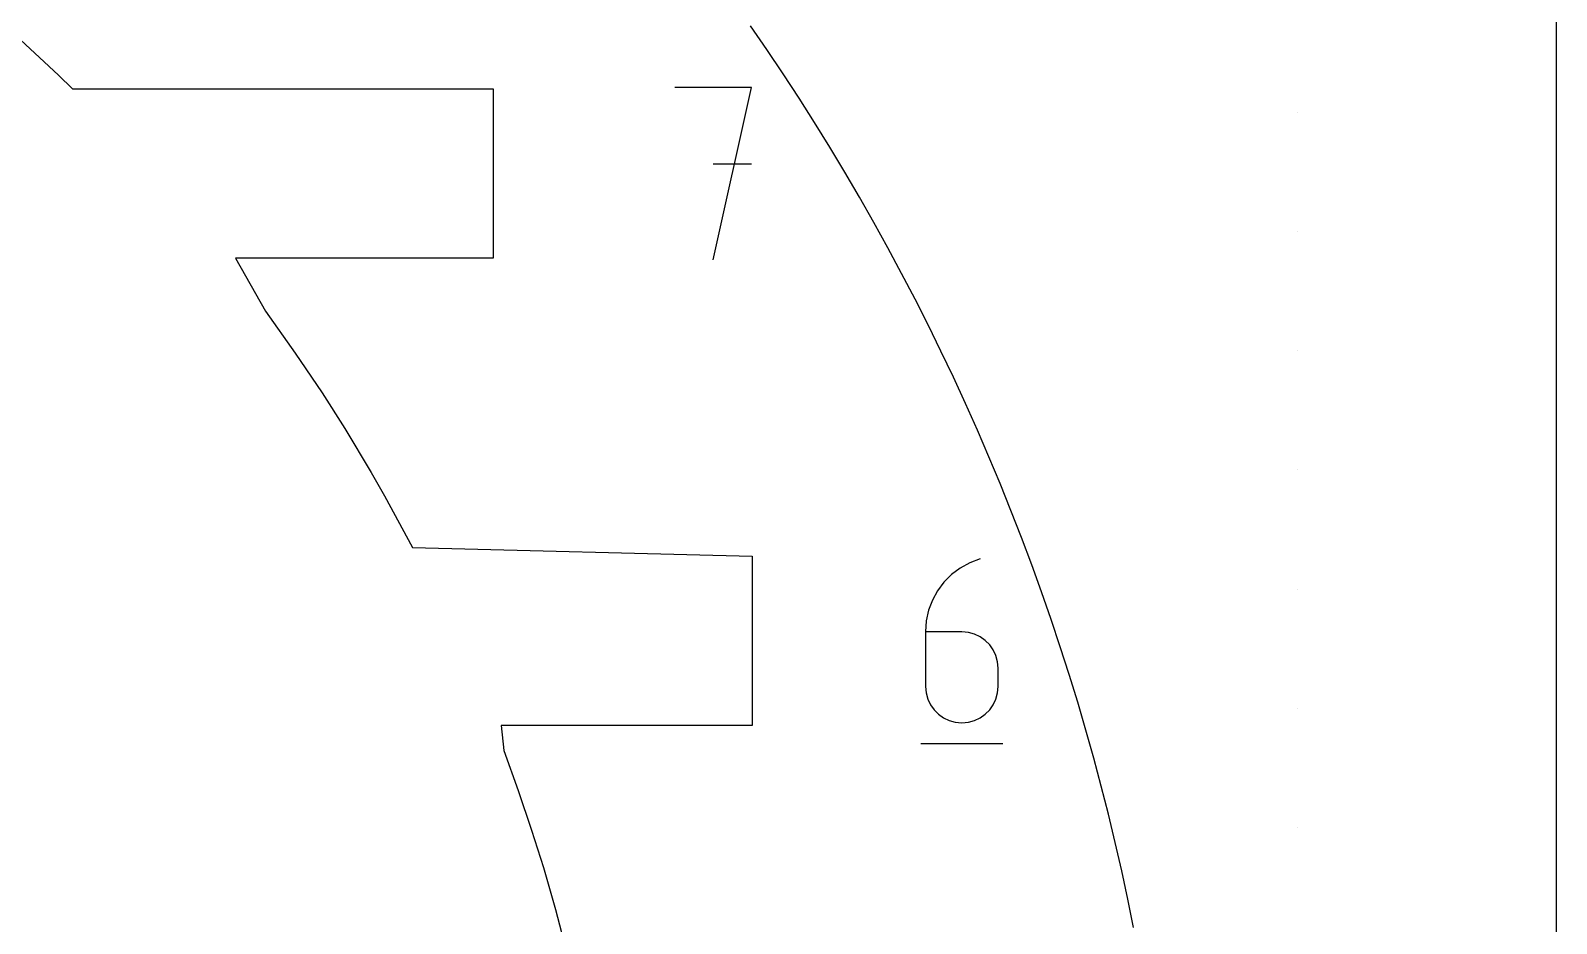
# Model space of a CAD drawing. Header units: metres. Extents: x 0 to 18, y 0 to 24.
# Drawn here: x 16.399 to 18, y 2.659 to 3.595 of the extents above; entities that cross this region are included whole.
import ezdxf

# ---------------------------------------------------------------- set-up
doc = ezdxf.new("R2010")
doc.units = ezdxf.units.M

msp = doc.modelspace()

# ---------------------------------------------------------------- linework, layer by layer
at = {"layer": 'annotation', "color": 1}
for p, q in [((17.155538, 3.535348), (17.075204, 3.535348)), ((17.115376, 3.354696), (17.155538, 3.535348)), ((17.728715, 3.50935), (17.728715, 3.50935)), ((17.728715, 3.50935), (17.728715, 3.50935)), ((17.728715, 3.50935), (17.728715, 3.50935)), ((17.728715, 3.50935), (17.728715, 3.50935)), ((17.728715, 3.50935), (17.728715, 3.50935)), ((17.728715, 3.50935), (17.728715, 3.50935)), ((17.728715, 3.50935), (17.728715, 3.50935)), ((17.728715, 3.50935), (17.728715, 3.50935)), ((17.728715, 3.50935), (17.728715, 3.50935)), ((17.728715, 3.50935), (17.728715, 3.50935)), ((17.728715, 3.50935), (17.728715, 3.50935)), ((17.728715, 3.50935), (17.728715, 3.50935)), ((17.728715, 3.50935), (17.728715, 3.50935)), ((17.728715, 3.50935), (17.728715, 3.50935)), ((17.728715, 3.50935), (17.728715, 3.50935)), ((17.728715, 3.50935), (17.728715, 3.50935)), ((17.728715, 3.50935), (17.728715, 3.50935)), ((17.728715, 3.50935), (17.728715, 3.50935)), ((17.728715, 3.50935), (17.728715, 3.50935)), ((17.728715, 3.50935), (17.728715, 3.50935)), ((17.728715, 3.50935), (17.728715, 3.50935)), ((17.728715, 3.50935), (17.728715, 3.50935)), ((17.728715, 3.50935), (17.728715, 3.50935)), ((17.728715, 3.50935), (17.728715, 3.50935)), ((17.728715, 3.50935), (17.728715, 3.50935)), ((17.728715, 3.50935), (17.728715, 3.50935)), ((17.728715, 3.50935), (17.728715, 3.50935)), ((17.728715, 3.50935), (17.728715, 3.50935)), ((17.728715, 3.50935), (17.728715, 3.50935)), ((17.728715, 3.50935), (17.728715, 3.50935)), ((17.728715, 3.50935), (17.728715, 3.50935)), ((17.728715, 3.50935), (17.728715, 3.50935)), ((17.728715, 3.50935), (17.728715, 3.50935)), ((17.728715, 3.50935), (17.728715, 3.50935)), ((17.728715, 3.50935), (17.728715, 3.50935)), ((17.728715, 3.50935), (17.728715, 3.50935)), ((17.728715, 3.50935), (17.728715, 3.50935)), ((17.728715, 3.50935), (17.728715, 3.50935)), ((17.728715, 3.50935), (17.728715, 3.50935)), ((17.728715, 3.50935), (17.728715, 3.50935)), ((17.728715, 3.50935), (17.728715, 3.50935)), ((17.728715, 3.50935), (17.728715, 3.50935)), ((17.728715, 3.50935), (17.728715, 3.50935)), ((17.728715, 3.50935), (17.728715, 3.50935)), ((17.728715, 3.50935), (17.728715, 3.50935)), ((17.728715, 3.50935), (17.728715, 3.50935)), ((17.728715, 3.50935), (17.728715, 3.50935)), ((17.728715, 3.50935), (17.728715, 3.50935)), ((17.728715, 3.50935), (17.728715, 3.50935)), ((17.728715, 3.50935), (17.728715, 3.50935)), ((17.728715, 3.50935), (17.728715, 3.50935)), ((17.728715, 3.50935), (17.728715, 3.50935)), ((17.728715, 3.50935), (17.728715, 3.50935)), ((17.728715, 3.50935), (17.728715, 3.50935)), ((17.155538, 3.454901), (17.115376, 3.454901)), ((17.728715, 3.38435), (17.728715, 3.38435)), ((17.728715, 3.38435), (17.728715, 3.38435)), ((17.728715, 3.38435), (17.728715, 3.38435)), ((17.728715, 3.38435), (17.728715, 3.38435)), ((17.728715, 3.38435), (17.728715, 3.38435)), ((17.728715, 3.38435), (17.728715, 3.38435)), ((17.728715, 3.38435), (17.728715, 3.38435)), ((17.728715, 3.38435), (17.728715, 3.38435)), ((17.728715, 3.38435), (17.728715, 3.38435)), ((17.728715, 3.38435), (17.728715, 3.38435)), ((17.728715, 3.38435), (17.728715, 3.38435)), ((17.728715, 3.38435), (17.728715, 3.38435)), ((17.728715, 3.38435), (17.728715, 3.38435)), ((17.728715, 3.38435), (17.728715, 3.38435)), ((17.728715, 3.38435), (17.728715, 3.38435)), ((17.728715, 3.38435), (17.728715, 3.38435)), ((17.728715, 3.38435), (17.728715, 3.38435)), ((17.728715, 3.38435), (17.728715, 3.38435)), ((17.728715, 3.38435), (17.728715, 3.38435)), ((17.728715, 3.38435), (17.728715, 3.38435)), ((17.728715, 3.38435), (17.728715, 3.38435)), ((17.728715, 3.38435), (17.728715, 3.38435)), ((17.728715, 3.38435), (17.728715, 3.38435)), ((17.728715, 3.38435), (17.728715, 3.38435)), ((17.728715, 3.38435), (17.728715, 3.38435)), ((17.728715, 3.38435), (17.728715, 3.38435)), ((17.728715, 3.38435), (17.728715, 3.38435)), ((17.728715, 3.38435), (17.728715, 3.38435)), ((17.728715, 3.38435), (17.728715, 3.38435)), ((17.728715, 3.38435), (17.728715, 3.38435)), ((17.728715, 3.38435), (17.728715, 3.38435)), ((17.728715, 3.38435), (17.728715, 3.38435)), ((17.728715, 3.38435), (17.728715, 3.38435)), ((17.728715, 3.38435), (17.728715, 3.38435)), ((17.728715, 3.38435), (17.728715, 3.38435)), ((17.728715, 3.38435), (17.728715, 3.38435)), ((17.728715, 3.38435), (17.728715, 3.38435)), ((17.728715, 3.38435), (17.728715, 3.38435)), ((17.728715, 3.38435), (17.728715, 3.38435)), ((17.728715, 3.38435), (17.728715, 3.38435)), ((17.728715, 3.38435), (17.728715, 3.38435)), ((17.728715, 3.38435), (17.728715, 3.38435)), ((17.728715, 3.38435), (17.728715, 3.38435)), ((17.728715, 3.38435), (17.728715, 3.38435)), ((17.728715, 3.38435), (17.728715, 3.38435)), ((17.728715, 3.38435), (17.728715, 3.38435)), ((17.728715, 3.38435), (17.728715, 3.38435)), ((17.728715, 3.38435), (17.728715, 3.38435)), ((17.728715, 3.38435), (17.728715, 3.38435)), ((17.728715, 3.38435), (17.728715, 3.38435)), ((17.728715, 3.38435), (17.728715, 3.38435)), ((17.728715, 3.38435), (17.728715, 3.38435)), ((17.728715, 3.38435), (17.728715, 3.38435)), ((17.728715, 3.38435), (17.728715, 3.38435)), ((17.728715, 3.38435), (17.728715, 3.38435)), ((17.728715, 3.38435), (17.728715, 3.38435)), ((17.728715, 3.38435), (17.728715, 3.38435)), ((17.728715, 3.38435), (17.728715, 3.38435)), ((17.728715, 3.38435), (17.728715, 3.38435)), ((17.728715, 3.38435), (17.728715, 3.38435)), ((17.728715, 3.38435), (17.728715, 3.38435)), ((17.728715, 3.38435), (17.728715, 3.38435)), ((17.728715, 3.38435), (17.728715, 3.38435)), ((17.728715, 3.38435), (17.728715, 3.38435)), ((17.728715, 3.38435), (17.728715, 3.38435)), ((17.728715, 3.38435), (17.728715, 3.38435)), ((17.728715, 3.38435), (17.728715, 3.38435)), ((17.728715, 3.38435), (17.728715, 3.38435)), ((17.728715, 3.38435), (17.728715, 3.38435)), ((17.728715, 3.38435), (17.728715, 3.38435)), ((17.728715, 3.38435), (17.728715, 3.38435)), ((17.728715, 3.38435), (17.728715, 3.38435)), ((17.728715, 3.38435), (17.728715, 3.38435)), ((17.728715, 3.38435), (17.728715, 3.38435)), ((17.728715, 3.38435), (17.728715, 3.38435)), ((17.728715, 3.38435), (17.728715, 3.38435)), ((17.728715, 3.38435), (17.728715, 3.38435)), ((17.728715, 3.38435), (17.728715, 3.38435)), ((17.728715, 3.38435), (17.728715, 3.38435)), ((17.728715, 3.38435), (17.728715, 3.38435)), ((17.728715, 3.38435), (17.728715, 3.38435)), ((17.728715, 3.38435), (17.728715, 3.38435)), ((17.728715, 3.38435), (17.728715, 3.38435)), ((17.728715, 3.38435), (17.728715, 3.38435)), ((17.728715, 3.38435), (17.728715, 3.38435)), ((17.728715, 3.38435), (17.728715, 3.38435)), ((17.728715, 3.38435), (17.728715, 3.38435)), ((17.728715, 3.38435), (17.728715, 3.38435)), ((17.728715, 3.38435), (17.728715, 3.38435)), ((17.728715, 3.38435), (17.728715, 3.38435)), ((17.728715, 3.38435), (17.728715, 3.38435)), ((17.728715, 3.38435), (17.728715, 3.38435)), ((17.728715, 3.38435), (17.728715, 3.38435)), ((17.728715, 3.38435), (17.728715, 3.38435)), ((17.728715, 3.38435), (17.728715, 3.38435)), ((17.728715, 3.38435), (17.728715, 3.38435)), ((17.728715, 3.38435), (17.728715, 3.38435)), ((17.728715, 3.38435), (17.728715, 3.38435)), ((17.728715, 3.38435), (17.728715, 3.38435)), ((17.728715, 3.38435), (17.728715, 3.38435)), ((17.728715, 3.38435), (17.728715, 3.38435)), ((17.728715, 3.38435), (17.728715, 3.38435)), ((17.728715, 3.38435), (17.728715, 3.38435)), ((17.728715, 3.38435), (17.728715, 3.38435)), ((17.728715, 3.38435), (17.728715, 3.38435)), ((17.728715, 3.38435), (17.728715, 3.38435)), ((17.728715, 3.38435), (17.728715, 3.38435)), ((17.728715, 3.38435), (17.728715, 3.38435)), ((17.728715, 3.38435), (17.728715, 3.38435)), ((17.728715, 3.38435), (17.728715, 3.38435)), ((17.728715, 3.38435), (17.728715, 3.38435)), ((17.728715, 3.38435), (17.728715, 3.38435)), ((17.728715, 3.38435), (17.728715, 3.38435)), ((17.728715, 3.38435), (17.728715, 3.38435)), ((17.728715, 3.38435), (17.728715, 3.38435)), ((17.728715, 3.38435), (17.728715, 3.38435)), ((17.728715, 3.38435), (17.728715, 3.38435)), ((17.728715, 3.38435), (17.728715, 3.38435)), ((17.728715, 3.38435), (17.728715, 3.38435)), ((17.728715, 3.25935), (17.728715, 3.25935)), ((17.728715, 3.25935), (17.728715, 3.25935)), ((17.728715, 3.25935), (17.728715, 3.25935)), ((17.728715, 3.25935), (17.728715, 3.25935)), ((17.728715, 3.25935), (17.728715, 3.25935)), ((17.728715, 3.25935), (17.728715, 3.25935)), ((17.728715, 3.25935), (17.728715, 3.25935)), ((17.728715, 3.25935), (17.728715, 3.25935)), ((17.728715, 3.25935), (17.728715, 3.25935)), ((17.728715, 3.25935), (17.728715, 3.25935)), ((17.728715, 3.25935), (17.728715, 3.25935)), ((17.728715, 3.25935), (17.728715, 3.25935)), ((17.728715, 3.25935), (17.728715, 3.25935)), ((17.728715, 3.25935), (17.728715, 3.25935)), ((17.728715, 3.25935), (17.728715, 3.25935)), ((17.728715, 3.25935), (17.728715, 3.25935)), ((17.728715, 3.25935), (17.728715, 3.25935)), ((17.728715, 3.25935), (17.728715, 3.25935)), ((17.728715, 3.25935), (17.728715, 3.25935)), ((17.728715, 3.25935), (17.728715, 3.25935)), ((17.728715, 3.25935), (17.728715, 3.25935)), ((17.728715, 3.25935), (17.728715, 3.25935)), ((17.728715, 3.25935), (17.728715, 3.25935)), ((17.728715, 3.25935), (17.728715, 3.25935)), ((17.728715, 3.25935), (17.728715, 3.25935)), ((17.728715, 3.25935), (17.728715, 3.25935)), ((17.728715, 3.25935), (17.728715, 3.25935)), ((17.728715, 3.25935), (17.728715, 3.25935)), ((17.728715, 3.25935), (17.728715, 3.25935)), ((17.728715, 3.25935), (17.728715, 3.25935)), ((17.728715, 3.25935), (17.728715, 3.25935)), ((17.728715, 3.25935), (17.728715, 3.25935)), ((17.728715, 3.25935), (17.728715, 3.25935)), ((17.728715, 3.25935), (17.728715, 3.25935)), ((17.728715, 3.25935), (17.728715, 3.25935)), ((17.728715, 3.25935), (17.728715, 3.25935)), ((17.728715, 3.25935), (17.728715, 3.25935)), ((17.728715, 3.25935), (17.728715, 3.25935)), ((17.728715, 3.25935), (17.728715, 3.25935)), ((17.728715, 3.25935), (17.728715, 3.25935)), ((17.728715, 3.25935), (17.728715, 3.25935)), ((17.728715, 3.25935), (17.728715, 3.25935)), ((17.728715, 3.25935), (17.728715, 3.25935)), ((17.728715, 3.25935), (17.728715, 3.25935)), ((17.728715, 3.25935), (17.728715, 3.25935)), ((17.728715, 3.25935), (17.728715, 3.25935)), ((17.728715, 3.25935), (17.728715, 3.25935)), ((17.728715, 3.25935), (17.728715, 3.25935)), ((17.728715, 3.25935), (17.728715, 3.25935)), ((17.728715, 3.25935), (17.728715, 3.25935)), ((17.728715, 3.25935), (17.728715, 3.25935)), ((17.728715, 3.25935), (17.728715, 3.25935)), ((17.728715, 3.25935), (17.728715, 3.25935)), ((17.728715, 3.25935), (17.728715, 3.25935)), ((17.728715, 3.25935), (17.728715, 3.25935)), ((17.728715, 3.25935), (17.728715, 3.25935)), ((17.728715, 3.25935), (17.728715, 3.25935)), ((17.728715, 3.25935), (17.728715, 3.25935)), ((17.728715, 3.25935), (17.728715, 3.25935)), ((17.728715, 3.25935), (17.728715, 3.25935)), ((17.728715, 3.25935), (17.728715, 3.25935)), ((17.728715, 3.25935), (17.728715, 3.25935)), ((17.728715, 3.25935), (17.728715, 3.25935)), ((17.728715, 3.25935), (17.728715, 3.25935)), ((17.728715, 3.25935), (17.728715, 3.25935)), ((17.728715, 3.25935), (17.728715, 3.25935)), ((17.728715, 3.25935), (17.728715, 3.25935)), ((17.728715, 3.25935), (17.728715, 3.25935)), ((17.728715, 3.25935), (17.728715, 3.25935)), ((17.728715, 3.25935), (17.728715, 3.25935)), ((17.728715, 3.25935), (17.728715, 3.25935)), ((17.728715, 3.25935), (17.728715, 3.25935)), ((17.728715, 3.25935), (17.728715, 3.25935)), ((17.728715, 3.25935), (17.728715, 3.25935)), ((17.728715, 3.25935), (17.728715, 3.25935)), ((17.728715, 3.25935), (17.728715, 3.25935)), ((17.728715, 3.25935), (17.728715, 3.25935)), ((17.728715, 3.25935), (17.728715, 3.25935)), ((17.728715, 3.25935), (17.728715, 3.25935)), ((17.728715, 3.25935), (17.728715, 3.25935)), ((17.728715, 3.25935), (17.728715, 3.25935)), ((17.728715, 3.25935), (17.728715, 3.25935)), ((17.728715, 3.25935), (17.728715, 3.25935)), ((17.728715, 3.25935), (17.728715, 3.25935)), ((17.728715, 3.25935), (17.728715, 3.25935)), ((17.728715, 3.25935), (17.728715, 3.25935)), ((17.728715, 3.25935), (17.728715, 3.25935)), ((17.728715, 3.25935), (17.728715, 3.25935)), ((17.728715, 3.25935), (17.728715, 3.25935)), ((17.728715, 3.25935), (17.728715, 3.25935)), ((17.728715, 3.25935), (17.728715, 3.25935)), ((17.728715, 3.25935), (17.728715, 3.25935)), ((17.728715, 3.25935), (17.728715, 3.25935)), ((17.728715, 3.25935), (17.728715, 3.25935)), ((17.728715, 3.25935), (17.728715, 3.25935)), ((17.728715, 3.25935), (17.728715, 3.25935)), ((17.728715, 3.13435), (17.728715, 3.13435)), ((17.728715, 3.13435), (17.728715, 3.13435)), ((17.728715, 3.13435), (17.728715, 3.13435)), ((17.728715, 3.13435), (17.728715, 3.13435)), ((17.728715, 3.13435), (17.728715, 3.13435)), ((17.728715, 3.13435), (17.728715, 3.13435)), ((17.728715, 3.13435), (17.728715, 3.13435)), ((17.728715, 3.13435), (17.728715, 3.13435)), ((17.728715, 3.13435), (17.728715, 3.13435)), ((17.728715, 3.13435), (17.728715, 3.13435)), ((17.728715, 3.13435), (17.728715, 3.13435)), ((17.728715, 3.13435), (17.728715, 3.13435)), ((17.728715, 3.13435), (17.728715, 3.13435)), ((17.728715, 3.13435), (17.728715, 3.13435)), ((17.728715, 3.13435), (17.728715, 3.13435)), ((17.728715, 3.13435), (17.728715, 3.13435)), ((17.728715, 3.13435), (17.728715, 3.13435)), ((17.728715, 3.13435), (17.728715, 3.13435)), ((17.728715, 3.13435), (17.728715, 3.13435)), ((17.728715, 3.13435), (17.728715, 3.13435)), ((17.728715, 3.13435), (17.728715, 3.13435)), ((17.728715, 3.13435), (17.728715, 3.13435)), ((17.728715, 3.13435), (17.728715, 3.13435)), ((17.728715, 3.13435), (17.728715, 3.13435)), ((17.728715, 3.13435), (17.728715, 3.13435)), ((17.728715, 3.13435), (17.728715, 3.13435)), ((17.728715, 3.13435), (17.728715, 3.13435)), ((17.728715, 3.13435), (17.728715, 3.13435)), ((17.728715, 3.13435), (17.728715, 3.13435)), ((17.728715, 3.13435), (17.728715, 3.13435)), ((17.728715, 3.13435), (17.728715, 3.13435)), ((17.728715, 3.13435), (17.728715, 3.13435)), ((17.728715, 3.13435), (17.728715, 3.13435)), ((17.728715, 3.13435), (17.728715, 3.13435)), ((17.728715, 3.13435), (17.728715, 3.13435)), ((17.728715, 3.13435), (17.728715, 3.13435)), ((17.728715, 3.13435), (17.728715, 3.13435)), ((17.728715, 3.13435), (17.728715, 3.13435)), ((17.728715, 3.13435), (17.728715, 3.13435)), ((17.728715, 3.13435), (17.728715, 3.13435)), ((17.728715, 3.13435), (17.728715, 3.13435)), ((17.728715, 3.13435), (17.728715, 3.13435)), ((17.728715, 3.13435), (17.728715, 3.13435)), ((17.728715, 3.13435), (17.728715, 3.13435)), ((17.728715, 3.13435), (17.728715, 3.13435)), ((17.728715, 3.13435), (17.728715, 3.13435)), ((17.728715, 3.13435), (17.728715, 3.13435)), ((17.728715, 3.13435), (17.728715, 3.13435)), ((17.728715, 3.13435), (17.728715, 3.13435)), ((17.728715, 3.13435), (17.728715, 3.13435)), ((17.728715, 3.13435), (17.728715, 3.13435)), ((17.728715, 3.13435), (17.728715, 3.13435)), ((17.728715, 3.13435), (17.728715, 3.13435)), ((17.374372, 3.031254), (17.365339, 3.024443)), ((17.384408, 3.036779), (17.374372, 3.031254)), ((17.395344, 3.04088), (17.384408, 3.036779)), ((17.395344, 3.04088), (17.395344, 3.04088)), ((17.357414, 3.016484), (17.350699, 3.007516)), ((17.365339, 3.024443), (17.357414, 3.016484)), ((17.345297, 2.997677), (17.34131, 2.987106)), ((17.350699, 3.007516), (17.345297, 2.997677)), ((17.728715, 3.00935), (17.728715, 3.00935)), ((17.728715, 3.00935), (17.728715, 3.00935)), ((17.728715, 3.00935), (17.728715, 3.00935)), ((17.728715, 3.00935), (17.728715, 3.00935)), ((17.728715, 3.00935), (17.728715, 3.00935)), ((17.728715, 3.00935), (17.728715, 3.00935)), ((17.728715, 3.00935), (17.728715, 3.00935)), ((17.728715, 3.00935), (17.728715, 3.00935)), ((17.728715, 3.00935), (17.728715, 3.00935)), ((17.728715, 3.00935), (17.728715, 3.00935)), ((17.728715, 3.00935), (17.728715, 3.00935)), ((17.728715, 3.00935), (17.728715, 3.00935)), ((17.728715, 3.00935), (17.728715, 3.00935)), ((17.728715, 3.00935), (17.728715, 3.00935)), ((17.728715, 3.00935), (17.728715, 3.00935)), ((17.728715, 3.00935), (17.728715, 3.00935)), ((17.728715, 3.00935), (17.728715, 3.00935)), ((17.728715, 3.00935), (17.728715, 3.00935)), ((17.728715, 3.00935), (17.728715, 3.00935)), ((17.728715, 3.00935), (17.728715, 3.00935)), ((17.728715, 3.00935), (17.728715, 3.00935)), ((17.728715, 3.00935), (17.728715, 3.00935)), ((17.728715, 3.00935), (17.728715, 3.00935)), ((17.728715, 3.00935), (17.728715, 3.00935)), ((17.728715, 3.00935), (17.728715, 3.00935)), ((17.728715, 3.00935), (17.728715, 3.00935)), ((17.728715, 3.00935), (17.728715, 3.00935)), ((17.728715, 3.00935), (17.728715, 3.00935)), ((17.728715, 3.00935), (17.728715, 3.00935)), ((17.728715, 3.00935), (17.728715, 3.00935)), ((17.728715, 3.00935), (17.728715, 3.00935)), ((17.728715, 3.00935), (17.728715, 3.00935)), ((17.728715, 3.00935), (17.728715, 3.00935)), ((17.728715, 3.00935), (17.728715, 3.00935)), ((17.34131, 2.987106), (17.338843, 2.975941)), ((17.338843, 2.975941), (17.337998, 2.96432)), ((17.337998, 2.96432), (17.337998, 2.907178)), ((17.376175, 2.96432), (17.337998, 2.96432)), ((17.383041, 2.963708), (17.376175, 2.96432)), ((17.389502, 2.96194), (17.383041, 2.963708)), ((17.39545, 2.959125), (17.389502, 2.96194)), ((17.400778, 2.955369), (17.39545, 2.959125)), ((17.405378, 2.950778), (17.400778, 2.955369)), ((17.409143, 2.945458), (17.405378, 2.950778)), ((17.411965, 2.939517), (17.409143, 2.945458)), ((17.413738, 2.933061), (17.411965, 2.939517)), ((17.414352, 2.926197), (17.413738, 2.933061)), ((17.414352, 2.907178), (17.414352, 2.926197)), ((17.414352, 2.926197), (17.414352, 2.926197)), ((17.337998, 2.907178), (17.337998, 2.907178)), ((17.337998, 2.907178), (17.338614, 2.900311)), ((17.338614, 2.900311), (17.340391, 2.893846)), ((17.411965, 2.893846), (17.413738, 2.900311)), ((17.413738, 2.900311), (17.414352, 2.907178)), ((17.340391, 2.893846), (17.343219, 2.887892)), ((17.343219, 2.887892), (17.346989, 2.882557)), ((17.346989, 2.882557), (17.351594, 2.87795)), ((17.400778, 2.87795), (17.405378, 2.882557)), ((17.405378, 2.882557), (17.409143, 2.887892)), ((17.409143, 2.887892), (17.411965, 2.893846)), ((17.728715, 2.88435), (17.728715, 2.88435)), ((17.728715, 2.88435), (17.728715, 2.88435)), ((17.728715, 2.88435), (17.728715, 2.88435)), ((17.728715, 2.88435), (17.728715, 2.88435)), ((17.728715, 2.88435), (17.728715, 2.88435)), ((17.728715, 2.88435), (17.728715, 2.88435)), ((17.728715, 2.88435), (17.728715, 2.88435)), ((17.728715, 2.88435), (17.728715, 2.88435)), ((17.728715, 2.88435), (17.728715, 2.88435)), ((17.728715, 2.88435), (17.728715, 2.88435)), ((17.728715, 2.88435), (17.728715, 2.88435)), ((17.728715, 2.88435), (17.728715, 2.88435)), ((17.728715, 2.88435), (17.728715, 2.88435)), ((17.728715, 2.88435), (17.728715, 2.88435)), ((17.728715, 2.88435), (17.728715, 2.88435)), ((17.728715, 2.88435), (17.728715, 2.88435)), ((17.728715, 2.88435), (17.728715, 2.88435)), ((17.728715, 2.88435), (17.728715, 2.88435)), ((17.728715, 2.88435), (17.728715, 2.88435)), ((17.728715, 2.88435), (17.728715, 2.88435)), ((17.728715, 2.88435), (17.728715, 2.88435)), ((17.728715, 2.88435), (17.728715, 2.88435)), ((17.728715, 2.88435), (17.728715, 2.88435)), ((17.728715, 2.88435), (17.728715, 2.88435)), ((17.728715, 2.88435), (17.728715, 2.88435)), ((17.728715, 2.88435), (17.728715, 2.88435)), ((17.728715, 2.88435), (17.728715, 2.88435)), ((17.728715, 2.88435), (17.728715, 2.88435)), ((17.728715, 2.88435), (17.728715, 2.88435)), ((17.728715, 2.88435), (17.728715, 2.88435)), ((17.728715, 2.88435), (17.728715, 2.88435)), ((17.728715, 2.88435), (17.728715, 2.88435)), ((17.728715, 2.88435), (17.728715, 2.88435)), ((17.728715, 2.88435), (17.728715, 2.88435)), ((17.728715, 2.88435), (17.728715, 2.88435)), ((17.728715, 2.88435), (17.728715, 2.88435)), ((17.728715, 2.88435), (17.728715, 2.88435)), ((17.728715, 2.88435), (17.728715, 2.88435)), ((17.728715, 2.88435), (17.728715, 2.88435)), ((17.728715, 2.88435), (17.728715, 2.88435)), ((17.728715, 2.88435), (17.728715, 2.88435)), ((17.728715, 2.88435), (17.728715, 2.88435)), ((17.728715, 2.88435), (17.728715, 2.88435)), ((17.728715, 2.88435), (17.728715, 2.88435)), ((17.728715, 2.88435), (17.728715, 2.88435)), ((17.728715, 2.88435), (17.728715, 2.88435)), ((17.728715, 2.88435), (17.728715, 2.88435)), ((17.728715, 2.88435), (17.728715, 2.88435)), ((17.728715, 2.88435), (17.728715, 2.88435)), ((17.728715, 2.88435), (17.728715, 2.88435)), ((17.728715, 2.88435), (17.728715, 2.88435)), ((17.728715, 2.88435), (17.728715, 2.88435)), ((17.728715, 2.88435), (17.728715, 2.88435)), ((17.728715, 2.88435), (17.728715, 2.88435)), ((17.728715, 2.88435), (17.728715, 2.88435)), ((17.728715, 2.88435), (17.728715, 2.88435)), ((17.728715, 2.88435), (17.728715, 2.88435)), ((17.728715, 2.88435), (17.728715, 2.88435)), ((17.728715, 2.88435), (17.728715, 2.88435)), ((17.728715, 2.88435), (17.728715, 2.88435)), ((17.728715, 2.88435), (17.728715, 2.88435)), ((17.728715, 2.88435), (17.728715, 2.88435)), ((17.728715, 2.88435), (17.728715, 2.88435)), ((17.728715, 2.88435), (17.728715, 2.88435)), ((17.728715, 2.88435), (17.728715, 2.88435)), ((17.351594, 2.87795), (17.356923, 2.874178)), ((17.356923, 2.874178), (17.362869, 2.87135)), ((17.362869, 2.87135), (17.369323, 2.869574)), ((17.369323, 2.869574), (17.376175, 2.868958)), ((17.376175, 2.868958), (17.383041, 2.869574)), ((17.376175, 2.868958), (17.376175, 2.868958)), ((17.383041, 2.869574), (17.389502, 2.87135)), ((17.389502, 2.87135), (17.39545, 2.874178)), ((17.39545, 2.874178), (17.400778, 2.87795)), ((17.333216, 2.847468), (17.419177, 2.847468)), ((17.728715, 2.75935), (17.728715, 2.75935)), ((17.728715, 2.75935), (17.728715, 2.75935)), ((17.728715, 2.75935), (17.728715, 2.75935)), ((17.728715, 2.75935), (17.728715, 2.75935)), ((17.728715, 2.75935), (17.728715, 2.75935)), ((17.728715, 2.75935), (17.728715, 2.75935)), ((17.728715, 2.75935), (17.728715, 2.75935)), ((17.728715, 2.75935), (17.728715, 2.75935)), ((17.728715, 2.75935), (17.728715, 2.75935)), ((17.728715, 2.75935), (17.728715, 2.75935)), ((17.728715, 2.75935), (17.728715, 2.75935)), ((17.728715, 2.75935), (17.728715, 2.75935)), ((17.728715, 2.75935), (17.728715, 2.75935)), ((17.728715, 2.75935), (17.728715, 2.75935)), ((17.728715, 2.75935), (17.728715, 2.75935)), ((17.728715, 2.75935), (17.728715, 2.75935)), ((17.728715, 2.75935), (17.728715, 2.75935)), ((17.728715, 2.75935), (17.728715, 2.75935)), ((17.728715, 2.75935), (17.728715, 2.75935)), ((17.728715, 2.75935), (17.728715, 2.75935)), ((17.728715, 2.75935), (17.728715, 2.75935)), ((17.728715, 2.75935), (17.728715, 2.75935)), ((17.728715, 2.75935), (17.728715, 2.75935)), ((17.728715, 2.75935), (17.728715, 2.75935)), ((17.728715, 2.75935), (17.728715, 2.75935)), ((17.728715, 2.75935), (17.728715, 2.75935)), ((17.728715, 2.75935), (17.728715, 2.75935)), ((17.728715, 2.75935), (17.728715, 2.75935)), ((17.728715, 2.75935), (17.728715, 2.75935)), ((17.728715, 2.75935), (17.728715, 2.75935)), ((17.728715, 2.75935), (17.728715, 2.75935)), ((17.728715, 2.75935), (17.728715, 2.75935)), ((17.728715, 2.75935), (17.728715, 2.75935)), ((17.728715, 2.75935), (17.728715, 2.75935)), ((17.728715, 2.75935), (17.728715, 2.75935)), ((17.728715, 2.75935), (17.728715, 2.75935)), ((17.728715, 2.75935), (17.728715, 2.75935)), ((17.728715, 2.75935), (17.728715, 2.75935)), ((17.728715, 2.75935), (17.728715, 2.75935)), ((17.728715, 2.75935), (17.728715, 2.75935)), ((17.728715, 2.75935), (17.728715, 2.75935)), ((17.728715, 2.75935), (17.728715, 2.75935)), ((17.728715, 2.75935), (17.728715, 2.75935)), ((17.728715, 2.75935), (17.728715, 2.75935)), ((17.728715, 2.75935), (17.728715, 2.75935)), ((17.728715, 2.75935), (17.728715, 2.75935)), ((17.728715, 2.75935), (17.728715, 2.75935)), ((17.728715, 2.75935), (17.728715, 2.75935)), ((17.728715, 2.75935), (17.728715, 2.75935)), ((17.728715, 2.75935), (17.728715, 2.75935)), ((17.728715, 2.75935), (17.728715, 2.75935)), ((17.728715, 2.75935), (17.728715, 2.75935)), ((17.728715, 2.75935), (17.728715, 2.75935)), ((17.728715, 2.75935), (17.728715, 2.75935)), ((17.728715, 2.75935), (17.728715, 2.75935)), ((17.728715, 2.75935), (17.728715, 2.75935)), ((17.728715, 2.75935), (17.728715, 2.75935)), ((17.728715, 2.75935), (17.728715, 2.75935)), ((17.728715, 2.75935), (17.728715, 2.75935)), ((17.728715, 2.75935), (17.728715, 2.75935)), ((17.728715, 2.75935), (17.728715, 2.75935)), ((17.728715, 2.75935), (17.728715, 2.75935)), ((17.728715, 2.75935), (17.728715, 2.75935)), ((17.728715, 2.75935), (17.728715, 2.75935)), ((17.728715, 2.75935), (17.728715, 2.75935)), ((17.728715, 2.75935), (17.728715, 2.75935)), ((17.728715, 2.75935), (17.728715, 2.75935)), ((17.728715, 2.75935), (17.728715, 2.75935)), ((17.728715, 2.75935), (17.728715, 2.75935)), ((17.728715, 2.75935), (17.728715, 2.75935)), ((17.728715, 2.75935), (17.728715, 2.75935)), ((17.728715, 2.75935), (17.728715, 2.75935)), ((17.728715, 2.75935), (17.728715, 2.75935)), ((17.728715, 2.75935), (17.728715, 2.75935)), ((17.728715, 2.75935), (17.728715, 2.75935)), ((17.728715, 2.75935), (17.728715, 2.75935)), ((17.728715, 2.75935), (17.728715, 2.75935)), ((17.728715, 2.75935), (17.728715, 2.75935)), ((17.728715, 2.75935), (17.728715, 2.75935)), ((17.728715, 2.75935), (17.728715, 2.75935)), ((17.728715, 2.75935), (17.728715, 2.75935)), ((17.728715, 2.75935), (17.728715, 2.75935)), ((17.728715, 2.75935), (17.728715, 2.75935)), ((17.728715, 2.75935), (17.728715, 2.75935)), ((17.728715, 2.75935), (17.728715, 2.75935)), ((17.728715, 2.75935), (17.728715, 2.75935)), ((17.728715, 2.75935), (17.728715, 2.75935)), ((17.728715, 2.75935), (17.728715, 2.75935)), ((17.728715, 2.75935), (17.728715, 2.75935)), ((17.728715, 2.75935), (17.728715, 2.75935)), ((17.728715, 2.75935), (17.728715, 2.75935)), ((17.728715, 2.75935), (17.728715, 2.75935)), ((17.728715, 2.75935), (17.728715, 2.75935)), ((17.728715, 2.75935), (17.728715, 2.75935)), ((17.728715, 2.75935), (17.728715, 2.75935)), ((17.728715, 2.75935), (17.728715, 2.75935)), ((17.728715, 2.75935), (17.728715, 2.75935)), ((17.728715, 2.75935), (17.728715, 2.75935)), ((17.728715, 2.75935), (17.728715, 2.75935)), ((17.728715, 2.75935), (17.728715, 2.75935)), ((17.728715, 2.75935), (17.728715, 2.75935)), ((17.728715, 2.75935), (17.728715, 2.75935)), ((17.728715, 2.75935), (17.728715, 2.75935)), ((17.728715, 2.75935), (17.728715, 2.75935)), ((17.728715, 2.75935), (17.728715, 2.75935)), ((17.728715, 2.75935), (17.728715, 2.75935)), ((17.728715, 2.75935), (17.728715, 2.75935)), ((17.728715, 2.75935), (17.728715, 2.75935)), ((17.728715, 2.75935), (17.728715, 2.75935)), ((17.728715, 2.75935), (17.728715, 2.75935)), ((17.728715, 2.75935), (17.728715, 2.75935)), ((17.728715, 2.75935), (17.728715, 2.75935)), ((17.728715, 2.75935), (17.728715, 2.75935)), ((17.728715, 2.75935), (17.728715, 2.75935)), ((17.728715, 2.75935), (17.728715, 2.75935)), ((17.728715, 2.75935), (17.728715, 2.75935)), ((17.728715, 2.75935), (17.728715, 2.75935)), ((17.728715, 2.75935), (17.728715, 2.75935))]:
    msp.add_line(p, q, dxfattribs=at)
at = {"layer": 'boundary', "color": 5}
for p, q in [((16.383722, 3.589951), (16.428454, 3.548282)), ((17.171763, 3.574985), (17.154506, 3.600062)), ((17.188707, 3.5497), (17.171763, 3.574985)), ((16.428454, 3.548282), (16.443261, 3.533772)), ((17.205358, 3.524209), (17.188707, 3.5497)), ((16.443261, 3.533772), (16.884585, 3.533772)), ((16.884585, 3.533772), (16.884585, 3.356272)), ((17.22168, 3.498519), (17.205358, 3.524209)), ((17.237707, 3.472631), (17.22168, 3.498519)), ((17.253404, 3.44655), (17.237707, 3.472631)), ((17.268775, 3.42028), (17.253404, 3.44655)), ((17.283853, 3.393825), (17.268775, 3.42028)), ((17.298582, 3.367188), (17.283853, 3.393825)), ((17.312985, 3.340374), (17.298582, 3.367188)), ((16.884585, 3.356272), (16.614199, 3.356272)), ((16.614199, 3.356272), (16.645497, 3.300638)), ((17.327078, 3.313385), (17.312985, 3.340374)), ((16.645497, 3.300638), (16.676917, 3.256594)), ((17.340823, 3.286228), (17.327078, 3.313385)), ((17.354258, 3.258905), (17.340823, 3.286228)), ((16.676917, 3.256594), (16.704979, 3.214919)), ((17.367333, 3.231422), (17.354258, 3.258905)), ((17.380095, 3.203781), (17.367333, 3.231422)), ((16.704979, 3.214919), (16.728839, 3.177546)), ((17.392512, 3.175986), (17.380095, 3.203781)), ((16.728839, 3.177546), (16.756556, 3.131583)), ((17.404586, 3.148043), (17.392512, 3.175986)), ((17.416316, 3.119953), (17.404586, 3.148043)), ((16.756556, 3.131583), (16.770512, 3.107176)), ((16.770512, 3.107176), (16.799958, 3.053044)), ((17.427717, 3.091724), (17.416316, 3.119953)), ((17.438756, 3.063358), (17.427717, 3.091724)), ((17.449468, 3.034858), (17.438756, 3.063358)), ((16.799958, 3.053044), (17.156294, 3.043669)), ((17.156294, 3.043669), (17.156294, 2.866169)), ((17.459818, 3.006231), (17.449468, 3.034858)), ((17.469824, 2.977482), (17.459818, 3.006231)), ((17.47947, 2.94861), (17.469824, 2.977482)), ((17.488774, 2.919625), (17.47947, 2.94861)), ((17.497729, 2.890528), (17.488774, 2.919625)), ((17.506307, 2.861323), (17.497729, 2.890528)), ((17.156294, 2.866169), (16.892894, 2.866169)), ((16.892894, 2.866169), (16.895523, 2.840155)), ((17.514544, 2.832017), (17.506307, 2.861323)), ((16.895523, 2.840155), (16.910771, 2.798227)), ((17.522433, 2.802613), (17.514544, 2.832017)), ((17.529946, 2.773115), (17.522433, 2.802613)), ((16.910771, 2.798227), (16.924859, 2.756551)), ((17.537115, 2.743528), (17.529946, 2.773115)), ((16.924859, 2.756551), (16.937194, 2.717169)), ((17.543905, 2.713856), (17.537115, 2.743528)), ((16.937194, 2.717169), (16.949908, 2.673211)), ((17.550355, 2.684102), (17.543905, 2.713856)), ((17.556425, 2.654273), (17.550355, 2.684102)), ((16.949908, 2.673211), (16.960911, 2.631541))]:
    msp.add_line(p, q, dxfattribs=at)
at = {"layer": 'frame', "color": 5}
msp.add_line((18, 0), (18, 24), dxfattribs=at)

doc.saveas('drawing.dxf')
